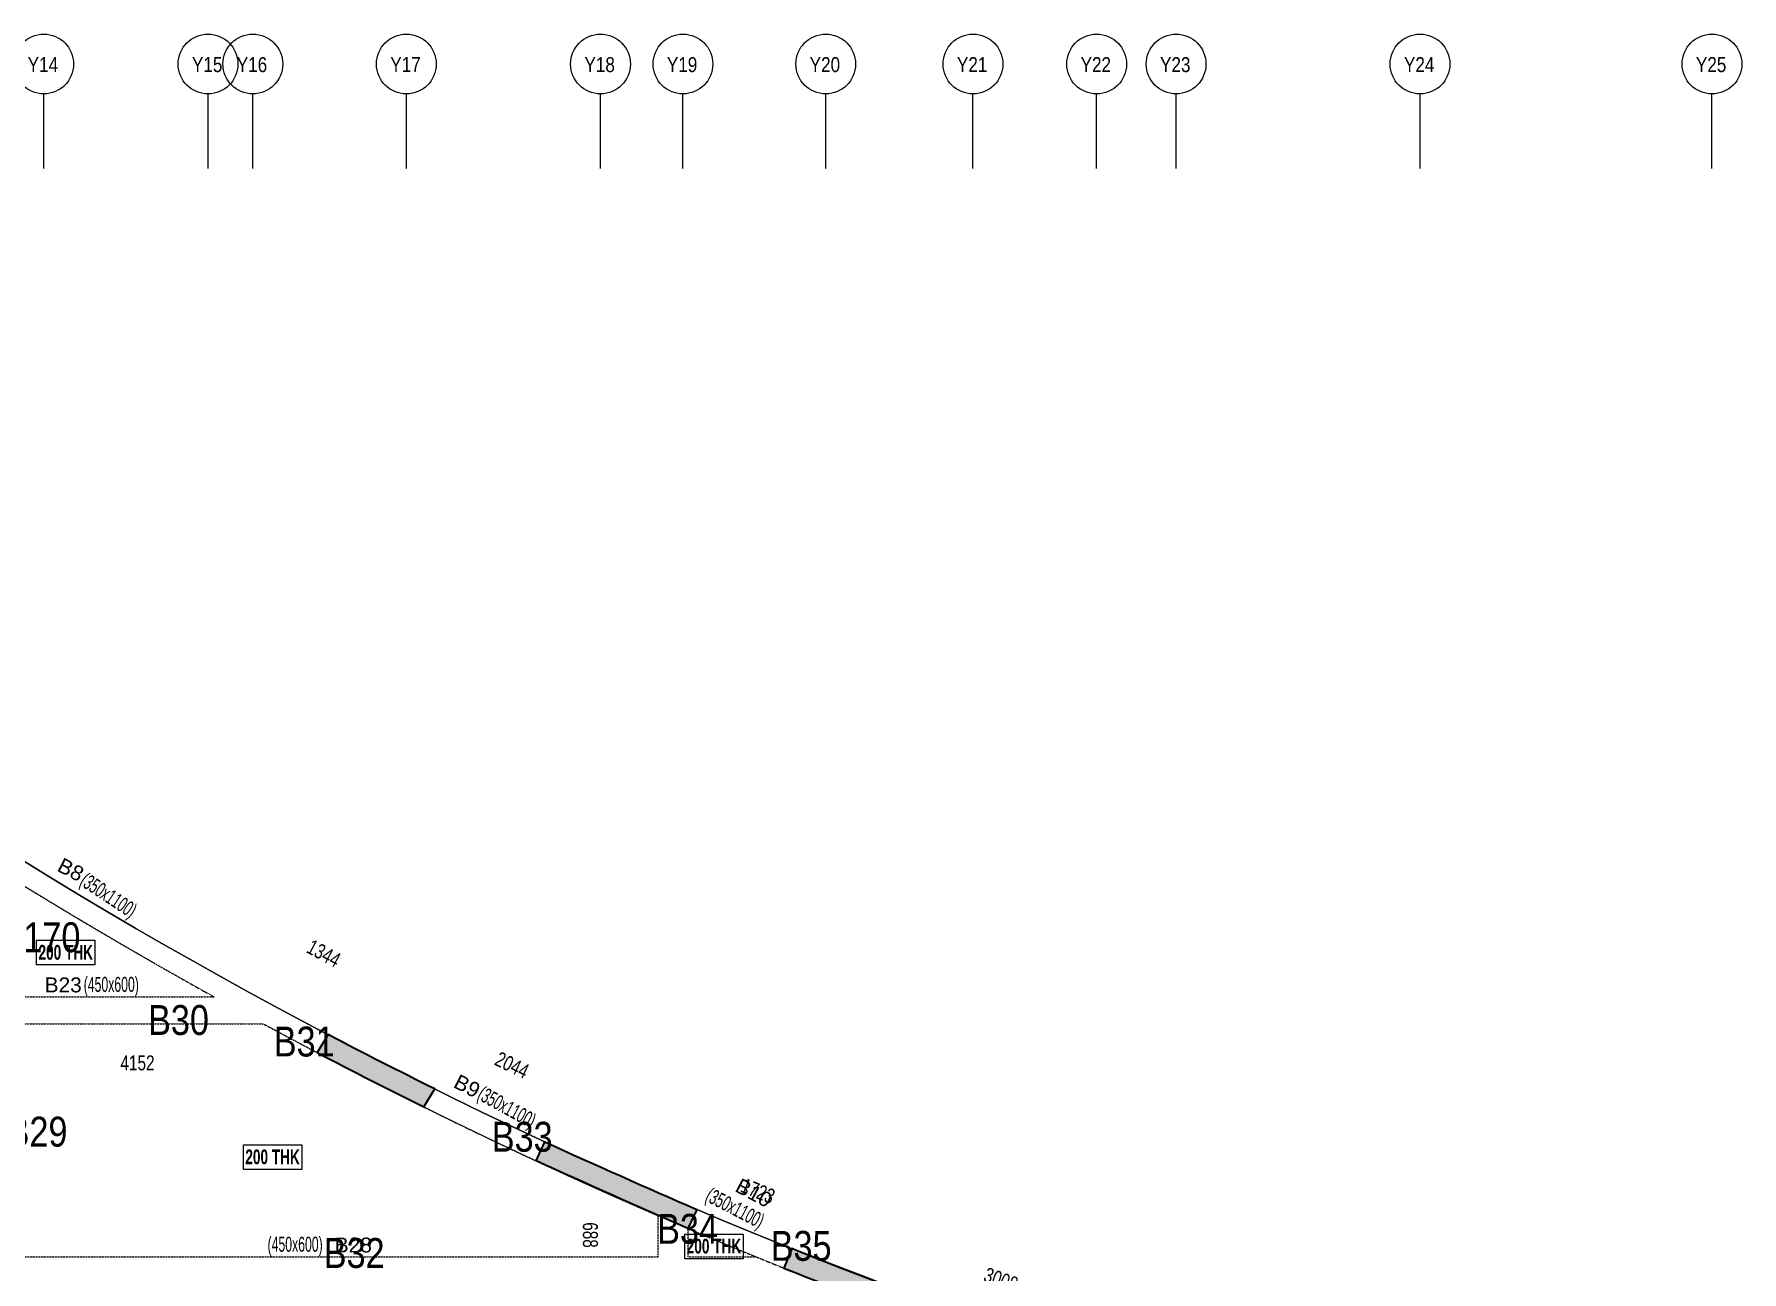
# Model space of a CAD drawing. Header units: millimetres. Extents: x -45 to 72125, y 621 to 63734.
# Drawn here: x 41604 to 70189, y 43017 to 63734 of the extents above; entities that cross this region are included whole.
import ezdxf
from ezdxf.enums import TextEntityAlignment as Align

# ---------------------------------------------------------------- set-up
doc = ezdxf.new("R2010")
doc.units = ezdxf.units.MM
doc.linetypes.add('Grid Line', pattern=[2222.5, 1270, -317.5, 317.5, -317.5])
doc.linetypes.add('HIDDEN', pattern=[0.375, 0.25, -0.125])
for name, color, linetype, lineweight in [('A-FLOR-IDEN', 11, 'Continuous', 9), ('A-GRIDS', 8, 'Continuous', 9), ('S-BEAM', 7, 'Continuous', 18), ('S-BEAM-IDEN', 2, 'Continuous', 9), ('S-COL HATCH', 9, 'Continuous', 0), ('S-COLS', 5, 'Continuous', 35), ('S-GRIDS', 8, 'Continuous', 9)]:
    doc.layers.add(name, color=color, linetype=linetype, lineweight=lineweight)
doc.layers.add('Abhinav working', color=6, linetype='Continuous')
doc.layers.add('Beam Nos', color=7, linetype='Continuous')
doc.styles.add('Arial Narrow', font='ARIALN.TTF', dxfattribs={"height": 400})
doc.styles.add('Dim.s & Anno.(Misc.)', font='ARIALN.TTF')
doc.styles.add('SC-BBS1', font='SansSerif')
doc.styles.add('SOBHA', font='swisscl.ttf')
doc.styles.add('Swis721 LtCn BT', font='swisscl.ttf', dxfattribs={"width": 0.9, "height": 233.355162})
doc.styles.add('Swis721 LtCn BT_B', font='', dxfattribs={"width": 0.9, "height": 246.918336})
doc.styles.get('Swis721 LtCn BT_B').set_extended_font_data('Swis721 LtCn BT', bold=True)

# ---------------------------------------------------------------- blocks, each defined once
blk = doc.blocks.new('A$Cb7cd9481')
at = {"layer": 'S-COL HATCH', "transparency": 33554687}
h = blk.add_hatch(color=256, dxfattribs=at)
h.dxf.hatch_style = 1
h.paths.add_polyline_path([(28420, 25306), (28602, 25607, -0.00603), (26815, 26517), (26634, 26217, 0.006005)])
h = blk.add_hatch(color=256, dxfattribs=at)
h.dxf.hatch_style = 1
h.paths.add_polyline_path([(30445, 24722), (30297, 24405, 0.004309), (32837, 23274), (32985, 23591, -0.004327)])
h = blk.add_hatch(color=256, dxfattribs=at)
h.dxf.hatch_style = 1
h.paths.add_polyline_path([(36311, 21885), (36443, 22213, -0.006015), (34578, 22935), (34446, 22609, 0.00603)])
at = {"layer": 'S-COLS', "elevation": 0}
for points in [[(26634, 26217, 0.006005), (28420, 25306), (28602, 25607, -0.00603), (26815, 26517), (26634, 26217)], [(30297, 24405), (30445, 24722, 0.004327), (32985, 23591), (32837, 23274, -0.004309), (30297, 24405)], [(36443, 22213, -0.006015), (34578, 22935), (34446, 22609, 0.00603), (36311, 21885), (36443, 22213)]]:
    blk.add_lwpolyline(points, format="xyb", dxfattribs=at)
blk = doc.blocks.new('Grid - Type 1 Structural-6743905-9TH FLOOR LVL')
at = {"layer": 'A-GRIDS'}
blk.add_circle((0, 0), 4, dxfattribs=at)
blk = doc.blocks.new('A$C45bf0ae9')
at = {"layer": 'S-GRIDS', "linetype": 'Grid Line'}
for p, q in [((22055, 41014), (22055, 42264)), ((24805, 41014), (24805, 42264)), ((25555, 41014), (25555, 42264)), ((28125, 41014), (28125, 42264)), ((31375, 41014), (31375, 42264)), ((32755, 41014), (32755, 42264)), ((35145, 41014), (35145, 42264)), ((37610, 41014), (37610, 42264)), ((39680, 41014), (39680, 42264)), ((41010, 41014), (41010, 42264)), ((45093, 41014), (45093, 42264)), ((49980, 41014), (49980, 42264))]:
    blk.add_line(p, q, dxfattribs=at)
at = {"layer": 'A-GRIDS', "xscale": 124.9999999999999, "yscale": 124.9999999999999, "zscale": 124.9999999999999}
for p in [(22055, 42764), (24805, 42764), (25555, 42764), (28125, 42764), (31375, 42764), (32755, 42764), (35145, 42764), (37610, 42764), (39680, 42764), (41010, 42764), (45093, 42764), (49980, 42764)]:
    blk.add_blockref('Grid - Type 1 Structural-6743905-9TH FLOOR LVL', p, dxfattribs=at)
at = {"layer": 'A-GRIDS', "lineweight": 18, "char_height": 250, "width": 641.35, "attachment_point": 1, "style": 'Arial Narrow'}
for s, insert in [('Y14', (21786, 42879)), ('Y15', (24536, 42879)), ('Y16', (25286, 42879)), ('Y17', (27856, 42879)), ('Y18', (31106, 42879)), ('Y19', (32486, 42879)), ('Y20', (34876, 42879)), ('Y21', (37341, 42879)), ('Y22', (39411, 42879)), ('Y23', (40741, 42879)), ('Y24', (44824, 42879)), ('Y25', (49711, 42879))]:
    blk.add_mtext(s, dxfattribs=dict(at, insert=insert))

msp = doc.modelspace()

# ---------------------------------------------------------------- linework, layer by layer
at = {"layer": 'A-FLOR-IDEN', "color": 8, "elevation": 0, "flags": 128}
for points in [[(42621.6, 48566.5), (42621.6, 48154.7), (41644.1, 48154.7), (41644.1, 48566.5)], [(42621.6, 48566.5), (42621.6, 48154.7), (41644.1, 48154.7), (41644.1, 48566.5)], [(53472, 43649), (53472, 43237.1), (52494.5, 43237.1), (52494.5, 43649)], [(53472, 43649), (53472, 43237.1), (52494.5, 43237.1), (52494.5, 43649)]]:
    msp.add_lwpolyline(points, close=True, dxfattribs=at)
at = {"layer": 'A-FLOR-IDEN', "color": 8, "flags": 128}
msp.add_lwpolyline([(46083.6, 45143), (46083.6, 44731.2), (45106.1, 44731.2), (45106.1, 45143)], close=True, dxfattribs=at)
msp.add_lwpolyline([(46083.6, 45143), (46083.6, 44731.2), (45106.1, 44731.2), (45106.1, 45143)], close=True, dxfattribs=at)
at = {"layer": 'S-BEAM', "linetype": 'HIDDEN'}
for p, q in [((41284.5, 47620.2), (44615.1, 47620.2)), ((41284.5, 47170.2), (45436.4, 47170.2)), ((52050.3, 43270.2, 0), (52049, 43957.8, 0)), ((52550.3, 43270.2, 0), (52549.4, 43742.9, 0)), ((41284.5, 43270.2), (52050.3, 43270.2)), ((52550.3, 43270.2), (53683, 43270.2))]:
    msp.add_line(p, q, dxfattribs=at)
at = {"layer": 'S-BEAM', "ltscale": 250000, "elevation": 0}
msp.add_lwpolyline([(69864, 38833.6, -0.1044195), (37747, 52298.6, 0.059137), (29623.8, 57621.4, 0.059137)], format="xyb", dxfattribs=at)
at = {"layer": 'S-BEAM', "linetype": 'HIDDEN', "elevation": 0}
for points in [[(44615.1, 47620.2, -0.0114004), (41284.5, 49569.6)], [(52049, 43957.8, -0.0217249), (45436.4, 47170.2, -0.0217249)], [(59104.4, 41268.6, -0.0207042), (52549.4, 43742.9, -0.0207042)]]:
    msp.add_lwpolyline(points, format="xyb", dxfattribs=at)
at = {"layer": 'S-BEAM', "color": 6, "ltscale": 250000}
msp.add_arc((85691.8, 121622, 0), 84287.8, 235.331836, 259.176604, dxfattribs=at)

# ---------------------------------------------------------------- block references
at = {"layer": 'Beam Nos'}
msp.add_blockref('A$C45bf0ae9', (19709.3, 20470.2), dxfattribs=at)
msp.add_blockref('A$C45bf0ae9', (19709.3, 20470.2), dxfattribs=at)
at = {"layer": 'S-BEAM'}
msp.add_blockref('A$Cb7cd9481', (19709.3, 20470.2), dxfattribs=at)

# ---------------------------------------------------------------- texts
at = {"layer": 'A-FLOR-IDEN', "color": 1, "char_height": 246.92, "width": 1155, "attachment_point": 2, "line_spacing_factor": 0.964267, "style": 'Swis721 LtCn BT_B'}
for insert in [(42132.8, 48488.5), (42132.8, 48488.5), (45594.8, 45065), (45594.8, 45065), (52983.2, 43570.9, 0), (52983.2, 43570.9, 0)]:
    msp.add_mtext('200 THK', dxfattribs=dict(at, insert=insert))
at = {"layer": 'Abhinav working', "color": 2}
for s, height, style, p in [('B170', 500, 'Dim.s & Anno.(Misc.)', (41040.8, 48367.5, 0)), ('B30', 500, 'Dim.s & Anno.(Misc.)', (43510.4, 46982, 0)), ('B31', 500, 'Dim.s & Anno.(Misc.)', (45614.8, 46621.7)), ('4152', 250, 'SOBHA', (43048.9, 46389.8)), ('B29', 500, 'Dim.s & Anno.(Misc.)', (41143, 45113)), ('B33', 500, 'Dim.s & Anno.(Misc.)', (49264.5, 45027.8, 0)), ('B34', 500, 'Dim.s & Anno.(Misc.)', (52032.2, 43485.9, 0)), ('B32', 500, 'Dim.s & Anno.(Misc.)', (46451.6, 43082, 0)), ('B35', 500, 'Dim.s & Anno.(Misc.)', (53933.2, 43201.5))]:
    msp.add_text(s, height=height, dxfattribs=dict(at, style=style)).set_placement(p)
at = {"layer": 'Abhinav working', "color": 2, "style": 'SOBHA'}
for s, rotation, p in [('1344', 331.86467, (46142.9, 48372.4)), ('2044', 334.37017, (49293, 46488.7)), ('1723', 337.53847, (53408.5, 44364.1)), ('688', 270.11534, (50789.3, 43846.2)), ('3008', 340.57912, (57478.5, 42864.4))]:
    msp.add_text(s, height=250, rotation=rotation, dxfattribs=at).set_placement(p)
at = {"layer": 'Beam Nos', "color": 3, "style": 'SC-BBS1'}
for s, rotation, p in [('B8', 332.64829, (42126.1, 49571.6, 0)), ('B9', 332.64829, (48760.1, 45949.5, 0)), ('B10', 331.9613, (53556.6, 44161.6))]:
    msp.add_text(s, height=250, rotation=rotation, dxfattribs=at).set_placement(p, align=Align.BOTTOM_CENTER)
for s, p in [('B23', (42090.4, 47619.6)), ('B28', (46946.3, 43265.8))]:
    msp.add_text(s, height=250, dxfattribs=at).set_placement(p, align=Align.BOTTOM_CENTER)
at = {"layer": 'S-BEAM-IDEN', "style": 'Swis721 LtCn BT', "width": 0.8}
for s, rotation, p in [('(350x1100)', 326.35712, (42350.1, 49505.1)), ('(450x600)', 360, (42433.5, 47703.5)), ('(350x1100)', 331.04302, (49004.5, 45918)), ('(350x1100)', 332.51757, (52820, 44215.2)), ('(450x600)', 360, (45510.9, 43353.5))]:
    msp.add_text(s, height=250, rotation=rotation, dxfattribs=at).set_placement(p)

doc.saveas('drawing.dxf')
